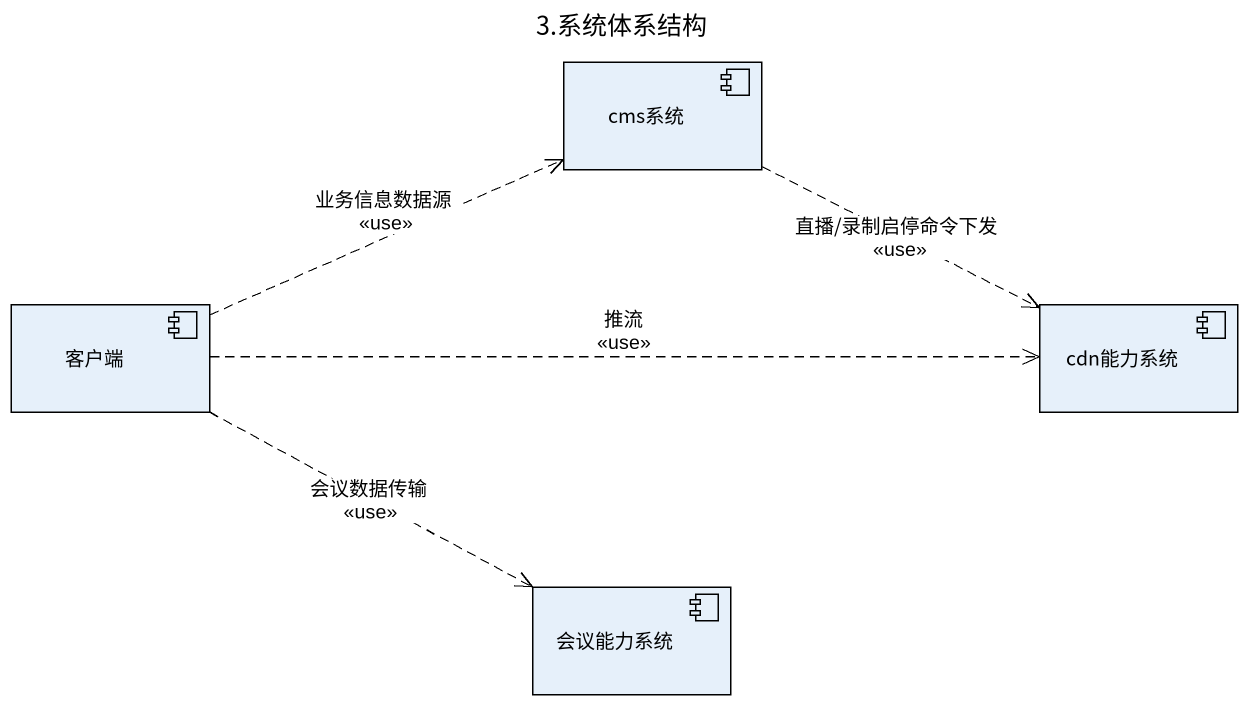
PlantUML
@startuml
title 3.系统体系结构
component cms系统
component 客户端
component cdn能力系统
component 会议能力系统
cms系统 .right.> cdn能力系统 : 直播/录制启停命令下发\n<<use>>
客户端 .right.> cms系统 : 业务信息数据源\n<<use>>
客户端 .right.> cdn能力系统 : 推流\n<<use>>
客户端 .right.> 会议能力系统 : 会议数据传输\n<<use>>
@enduml
